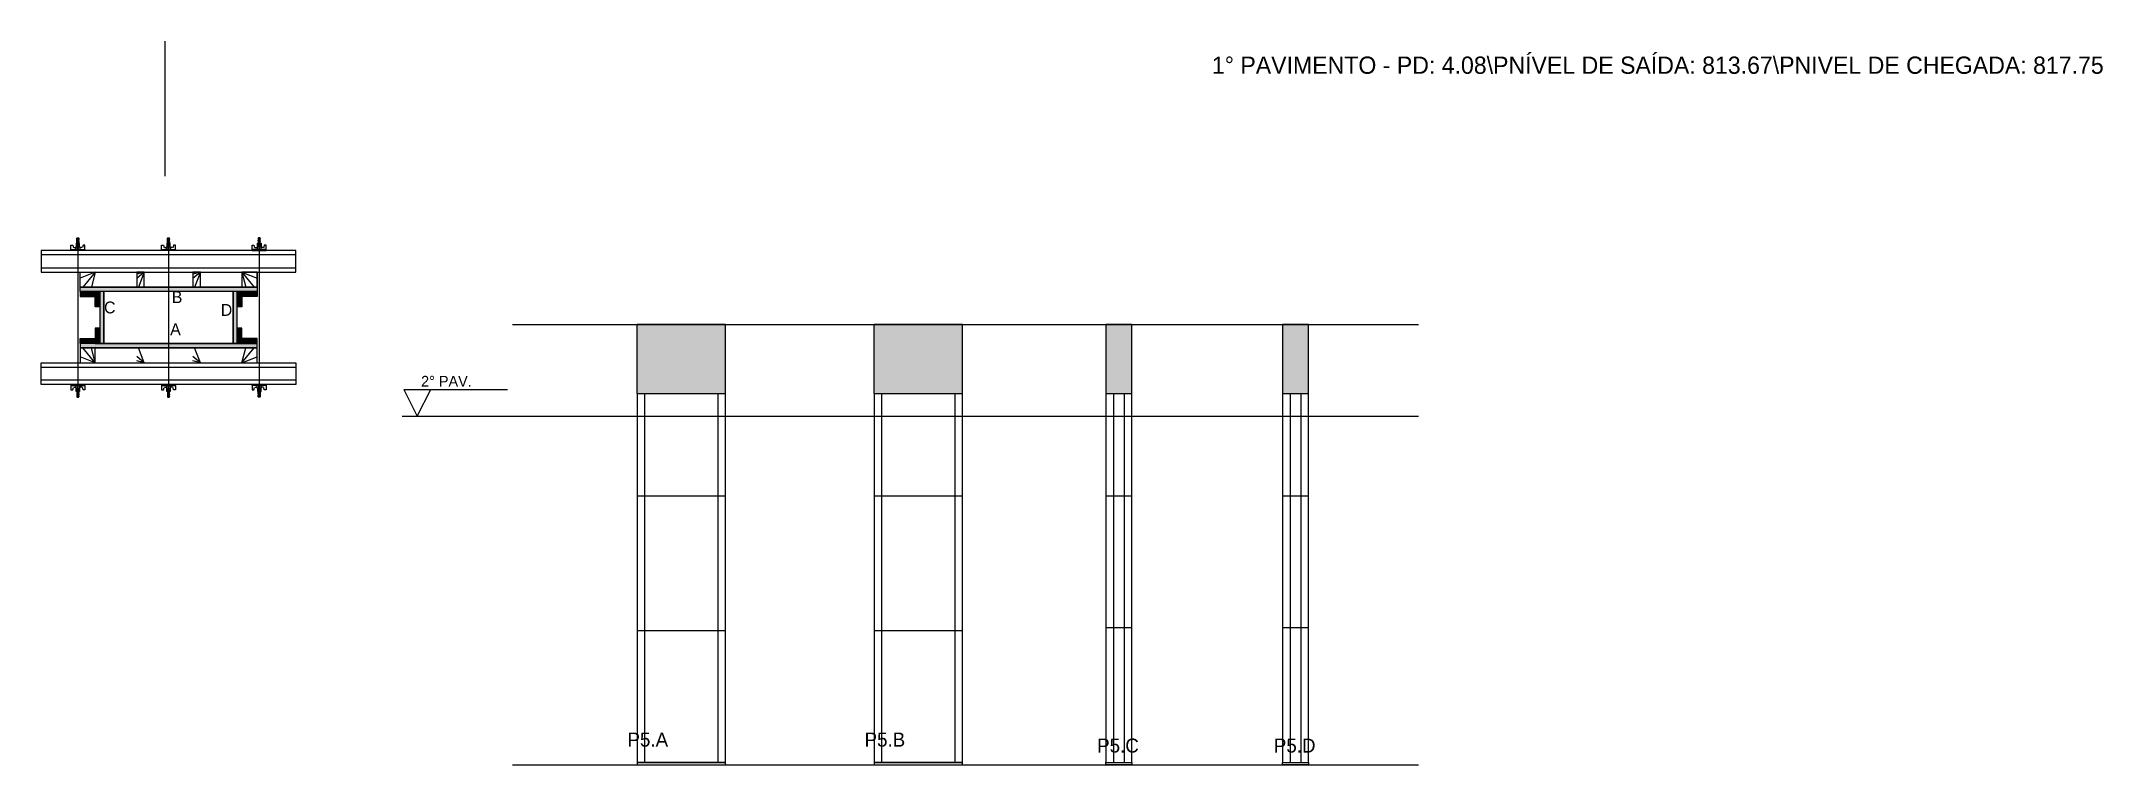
# Model space of a CAD drawing. Header units: metres. Extents: x 4727 to 6638, y 13254 to 13925.
import ezdxf

# ---------------------------------------------------------------- set-up
doc = ezdxf.new("R2010")
doc.units = ezdxf.units.M
for name, color, linetype in [('CHAPA', 7, 'Continuous'), ('COTA', 7, 'Continuous'), ('Hachura', 7, 'Continuous'), ('Madeira', 7, 'Continuous'), ('NIVEL 1° PAV.', 7, 'Continuous'), ('NIVEL 2° PAV.', 7, 'Continuous'), ('NOMENCLATURA', 7, 'Continuous'), ('Nível', 7, 'Continuous'), ('Painéis', 7, 'Continuous'), ('Perfil Metálico', 7, 'Continuous'), ('SARR_2.2x7', 7, 'Continuous'), ('SARRAFO', 7, 'Continuous'), ('Texto Seção', 7, 'Continuous'), ('TEXTO_GERAL', 7, 'Continuous')]:
    doc.layers.add(name, color=color, linetype=linetype)

msp = doc.modelspace()

# ---------------------------------------------------------------- hatches: boundary and pattern name
at = {"layer": 'COTA'}
h = msp.add_hatch(color=7, dxfattribs=at)
h.dxf.hatch_style = 1
h.paths.add_polyline_path([(5279.5, 13662.4), (5279.5, 13598.4), (5279.5, 13598.4), (5361.5, 13598.4), (5361.5, 13598.4), (5361.5, 13662.4), (5361.5, 13662.4), (5279.5, 13662.4)])
h = msp.add_hatch(color=7, dxfattribs=at)
h.dxf.hatch_style = 1
h.paths.add_polyline_path([(5499.2, 13662.4), (5499.2, 13598.4), (5499.2, 13598.4), (5581.2, 13598.4), (5581.2, 13598.4), (5581.2, 13662.4), (5581.2, 13662.4), (5499.2, 13662.4)])
h = msp.add_hatch(color=7, dxfattribs=at)
h.dxf.hatch_style = 1
h.paths.add_polyline_path([(5714, 13598.4), (5738, 13598.4), (5738, 13598.4), (5738, 13662.4), (5738, 13662.4), (5714, 13662.4), (5714, 13662.4), (5714, 13598.4)])
h = msp.add_hatch(color=7, dxfattribs=at)
h.dxf.hatch_style = 1
h.paths.add_polyline_path([(5877.8, 13598.4), (5901.8, 13598.4), (5901.8, 13598.4), (5901.8, 13662.4), (5901.8, 13662.4), (5877.8, 13662.4), (5877.8, 13662.4), (5877.8, 13598.4)])
at = {"layer": 'Hachura'}
h = msp.add_hatch(color=7, dxfattribs=at)
h.dxf.hatch_style = 1
h.paths.add_polyline_path([(4763.1, 13693), (4763.1, 13697), (4763.1, 13697), (4927.1, 13697), (4927.1, 13697), (4927.1, 13693), (4927.1, 13693), (4763.1, 13693)])
h = msp.add_hatch(color=7, dxfattribs=at)
h.dxf.hatch_style = 1
h.paths.add_polyline_path([(4763.1, 13693), (4763.1, 13697), (4763.1, 13697), (4927.1, 13697), (4927.1, 13697), (4927.1, 13693), (4927.1, 13693), (4763.1, 13693)])
h = msp.add_hatch(color=7, dxfattribs=at)
h.dxf.hatch_style = 1
h.paths.add_polyline_path([(4777.1, 13693), (4777.1, 13688.6), (4777.1, 13688.6), (4763.1, 13688.6), (4763.1, 13688.6), (4763.1, 13693), (4763.1, 13693), (4777.1, 13693)])
h = msp.add_hatch(color=7, dxfattribs=at)
h.dxf.hatch_style = 1
h.paths.add_polyline_path([(4781.5, 13693), (4777.1, 13693), (4777.1, 13693), (4777.1, 13679), (4777.1, 13679), (4781.5, 13679), (4781.5, 13679), (4781.5, 13693)])
h = msp.add_hatch(color=7, dxfattribs=at)
h.dxf.hatch_style = 1
h.paths.add_polyline_path([(4785.1, 13693), (4781.5, 13693), (4781.5, 13693), (4781.5, 13645), (4781.5, 13645), (4785.1, 13645), (4785.1, 13645), (4785.1, 13693)])
h = msp.add_hatch(color=7, dxfattribs=at)
h.dxf.hatch_style = 1
h.paths.add_polyline_path([(4785.1, 13693), (4781.5, 13693), (4781.5, 13693), (4781.5, 13645), (4781.5, 13645), (4785.1, 13645), (4785.1, 13645), (4785.1, 13693)])
h = msp.add_hatch(color=7, dxfattribs=at)
h.dxf.hatch_style = 1
h.paths.add_polyline_path([(4908.7, 13693), (4905.1, 13693), (4905.1, 13693), (4905.1, 13645), (4905.1, 13645), (4908.7, 13645), (4908.7, 13645), (4908.7, 13693)])
h = msp.add_hatch(color=7, dxfattribs=at)
h.dxf.hatch_style = 1
h.paths.add_polyline_path([(4908.7, 13693), (4905.1, 13693), (4905.1, 13693), (4905.1, 13645), (4905.1, 13645), (4908.7, 13645), (4908.7, 13645), (4908.7, 13693)])
h = msp.add_hatch(color=7, dxfattribs=at)
h.dxf.hatch_style = 1
h.paths.add_polyline_path([(4913.1, 13693), (4908.7, 13693), (4908.7, 13693), (4908.7, 13679), (4908.7, 13679), (4913.1, 13679), (4913.1, 13679), (4913.1, 13693)])
h = msp.add_hatch(color=7, dxfattribs=at)
h.dxf.hatch_style = 1
h.paths.add_polyline_path([(4913.1, 13693), (4913.1, 13688.6), (4913.1, 13688.6), (4927.1, 13688.6), (4927.1, 13688.6), (4927.1, 13693), (4927.1, 13693), (4913.1, 13693)])
h = msp.add_hatch(color=7, dxfattribs=at)
h.dxf.hatch_style = 1
h.paths.add_polyline_path([(4777.1, 13645), (4777.1, 13649.4), (4777.1, 13649.4), (4763.1, 13649.4), (4763.1, 13649.4), (4763.1, 13645), (4763.1, 13645), (4777.1, 13645)])
h = msp.add_hatch(color=7, dxfattribs=at)
h.dxf.hatch_style = 1
h.paths.add_polyline_path([(4763.1, 13645), (4763.1, 13641), (4763.1, 13641), (4927.1, 13641), (4927.1, 13641), (4927.1, 13645), (4927.1, 13645), (4763.1, 13645)])
h = msp.add_hatch(color=7, dxfattribs=at)
h.dxf.hatch_style = 1
h.paths.add_polyline_path([(4763.1, 13645), (4763.1, 13641), (4763.1, 13641), (4927.1, 13641), (4927.1, 13641), (4927.1, 13645), (4927.1, 13645), (4763.1, 13645)])
h = msp.add_hatch(color=7, dxfattribs=at)
h.dxf.hatch_style = 1
h.paths.add_polyline_path([(4781.5, 13645), (4777.1, 13645), (4777.1, 13645), (4777.1, 13659), (4777.1, 13659), (4781.5, 13659), (4781.5, 13659), (4781.5, 13645)])
h = msp.add_hatch(color=7, dxfattribs=at)
h.dxf.hatch_style = 1
h.paths.add_polyline_path([(4913.1, 13645), (4908.7, 13645), (4908.7, 13645), (4908.7, 13659), (4908.7, 13659), (4913.1, 13659), (4913.1, 13659), (4913.1, 13645)])
h = msp.add_hatch(color=7, dxfattribs=at)
h.dxf.hatch_style = 1
h.paths.add_polyline_path([(4913.1, 13645), (4913.1, 13649.4), (4913.1, 13649.4), (4927.1, 13649.4), (4927.1, 13649.4), (4927.1, 13645), (4927.1, 13645), (4913.1, 13645)])

# ---------------------------------------------------------------- linework, layer by layer
at = {"layer": 'CHAPA', "color": 7, "lineweight": 25}
for points in [[(4763.1, 13693), (4763.1, 13697), (4927.1, 13697), (4927.1, 13693)], [(4763.1, 13693), (4763.1, 13697), (4927.1, 13697), (4927.1, 13693)], [(4785.1, 13693), (4781.5, 13693), (4781.5, 13645), (4785.1, 13645)], [(4785.1, 13693), (4781.5, 13693), (4781.5, 13645), (4785.1, 13645)], [(4908.7, 13693), (4905.1, 13693), (4905.1, 13645), (4908.7, 13645)], [(4908.7, 13693), (4905.1, 13693), (4905.1, 13645), (4908.7, 13645)], [(4763.1, 13645), (4763.1, 13641), (4927.1, 13641), (4927.1, 13645)], [(4763.1, 13645), (4763.1, 13641), (4927.1, 13641), (4927.1, 13645)]]:
    msp.add_lwpolyline(points, close=True, dxfattribs=at)
at = {"layer": 'COTA', "color": 7, "lineweight": 25}
for p, q in [((5361.5, 13662.4), (5279.5, 13662.4)), ((5279.5, 13598.4), (5279.5, 13662.4)), ((5361.5, 13598.4), (5361.5, 13662.4)), ((5581.2, 13662.4), (5499.2, 13662.4)), ((5499.2, 13598.4), (5499.2, 13662.4)), ((5581.2, 13598.4), (5581.2, 13662.4))]:
    msp.add_line(p, q, dxfattribs=at)
for points in [[(5738, 13598.4), (5738, 13662.4), (5714, 13662.4), (5714, 13598.4)], [(5901.8, 13598.4), (5901.8, 13662.4), (5877.8, 13662.4), (5877.8, 13598.4)]]:
    msp.add_lwpolyline(points, dxfattribs=at)
at = {"layer": 'Defpoints', "color": 7, "lineweight": 25}
msp.add_line((4842.1, 13800.1), (4842.1, 13925.1), dxfattribs=at)
at = {"layer": 'Hachura', "color": 7, "lineweight": 25}
for p, q in [((4762.1, 13740.8), (4759.9, 13741.9)), ((4762.1, 13739.6), (4759.9, 13740.7)), ((4760, 13742.5), (4760.4, 13742.8)), ((4760, 13742.2), (4760, 13742.5)), ((4760, 13742.5), (4760, 13742.5)), ((4762, 13742.5), (4760, 13742.5)), ((4760, 13742.2), (4762, 13741.2)), ((4760, 13742.2), (4762, 13741.2)), ((4760, 13742.1), (4762.1, 13741)), ((4760, 13741), (4760, 13741.7)), ((4762, 13740.7), (4760, 13741.7)), ((4760, 13741), (4762, 13740.1)), ((4760, 13741), (4762.1, 13739.9)), ((4760, 13739.9), (4760, 13740.5)), ((4762, 13739.6), (4760, 13740.5)), ((4760, 13740.3), (4760, 13740.5)), ((4760.4, 13742.8), (4761.6, 13742.8)), ((4762, 13741.9), (4760.7, 13742.5)), ((4762.1, 13742), (4760.9, 13742.5)), ((4761.1, 13741.8), (4761.1, 13600)), ((4761.5, 13742.5), (4762.1, 13742.2)), ((4762, 13742.5), (4761.6, 13742.8)), ((4761.7, 13742.5), (4762, 13742.4)), ((4762, 13742.4), (4762, 13742.5)), ((4762, 13741.9), (4762, 13741.2)), ((4762, 13740.1), (4762, 13740.7)), ((4846.1, 13740.8), (4843.9, 13741.9)), ((4846.1, 13739.6), (4843.9, 13740.7)), ((4844, 13742.5), (4844.4, 13742.8)), ((4844, 13742.2), (4844, 13742.5)), ((4844, 13742.5), (4844, 13742.5)), ((4846, 13742.5), (4844, 13742.5)), ((4844, 13742.2), (4846, 13741.2)), ((4844, 13742.2), (4846, 13741.2)), ((4844, 13742.1), (4846.1, 13741)), ((4844, 13741), (4844, 13741.7)), ((4846, 13740.7), (4844, 13741.7)), ((4844, 13741), (4846, 13740.1)), ((4844, 13741), (4846.1, 13739.9)), ((4844, 13739.9), (4844, 13740.5)), ((4846, 13739.6), (4844, 13740.5)), ((4844, 13740.3), (4844, 13740.5)), ((4844.4, 13742.8), (4845.6, 13742.8)), ((4846, 13741.9), (4844.7, 13742.5)), ((4846.1, 13742), (4844.9, 13742.5)), ((4845.1, 13741.8), (4845.1, 13600)), ((4845.5, 13742.5), (4846.1, 13742.2)), ((4846, 13742.5), (4845.6, 13742.8)), ((4845.7, 13742.5), (4846, 13742.4)), ((4846, 13742.4), (4846, 13742.5)), ((4846, 13741.9), (4846, 13741.2)), ((4846, 13740.1), (4846, 13740.7)), ((4928.7, 13742.5), (4928, 13742.2)), ((4930.2, 13742.1), (4928, 13741)), ((4930.2, 13741), (4928, 13739.9)), ((4928.1, 13742), (4929.2, 13742.5)), ((4928.1, 13740.8), (4930.2, 13741.9)), ((4928.1, 13739.6), (4930.2, 13740.7)), ((4928.2, 13742.5), (4928.5, 13742.8)), ((4928.4, 13742.5), (4928.2, 13742.4)), ((4928.2, 13742.4), (4928.2, 13742.5)), ((4928.2, 13741.9), (4929.5, 13742.5)), ((4928.2, 13742.5), (4930.1, 13742.5)), ((4930.1, 13742.2), (4928.2, 13741.2)), ((4930.1, 13742.2), (4928.2, 13741.2)), ((4928.2, 13741.9), (4928.2, 13741.2)), ((4928.2, 13740.7), (4930.1, 13741.7)), ((4930.1, 13741), (4928.2, 13740.1)), ((4928.2, 13740.1), (4928.2, 13740.7)), ((4928.2, 13739.6), (4930.1, 13740.5)), ((4929.8, 13742.8), (4928.5, 13742.8)), ((4929.1, 13741.8), (4929.1, 13600)), ((4930.1, 13742.5), (4929.8, 13742.8)), ((4930.1, 13742.2), (4930.1, 13742.5)), ((4930.1, 13742.5), (4930.1, 13742.5)), ((4930.1, 13741), (4930.1, 13741.7)), ((4930.1, 13739.9), (4930.1, 13740.5)), ((4930.1, 13740.3), (4930.1, 13740.5)), ((4754.6, 13731), (4754.6, 13736.2)), ((4754.6, 13736.2), (4756.3, 13736.2)), ((4754.6, 13732), (4767.5, 13732)), ((4754.6, 13732), (4759.8, 13732)), ((4767.5, 13731), (4754.6, 13731)), ((4754.8, 13732), (4754.8, 13731)), ((4755, 13732), (4755, 13731)), ((4755.3, 13732), (4755.3, 13731)), ((4755.8, 13732), (4755.8, 13731)), ((4756.3, 13736.2), (4756.9, 13734)), ((4756.6, 13732), (4756.6, 13731)), ((4757.2, 13733.8), (4759.1, 13733.8)), ((4758, 13732), (4758, 13731)), ((4766.6, 13731), (4758.8, 13731)), ((4759.1, 13734.5), (4763, 13734.5)), ((4759.1, 13732), (4759.1, 13734.5)), ((4761.1, 13732), (4759.1, 13732)), ((4762.7, 13737.8), (4759.4, 13737.8)), ((4759.4, 13737.8), (4759.4, 13734.5)), ((4762.7, 13737.7), (4759.4, 13737.7)), ((4759.8, 13732), (4760.4, 13732)), ((4762.1, 13738.5), (4759.9, 13739.5)), ((4761.2, 13737.8), (4759.9, 13738.4)), ((4760, 13739.9), (4762, 13738.9)), ((4760, 13739.8), (4762.1, 13738.7)), ((4760, 13738.7), (4760, 13739.4)), ((4762, 13738.4), (4760, 13739.4)), ((4760, 13738.7), (4762, 13737.8)), ((4760.9, 13737.8), (4760, 13738.2)), ((4760, 13737.8), (4760, 13738.2)), ((4760.1, 13731.6), (4760.1, 13731.8)), ((4760.1, 13731.2), (4760.1, 13731.6)), ((4760.4, 13737.8), (4760.4, 13734.5)), ((4760.8, 13732), (4760.8, 13734)), ((4761.1, 13732), (4761.1, 13731)), ((4761.3, 13734), (4761.3, 13732)), ((4762, 13739.3), (4762, 13739.6)), ((4762, 13739.3), (4762, 13738.9)), ((4762, 13738.4), (4762, 13737.8)), ((4762, 13737.8), (4762, 13734.5)), ((4762, 13731.8), (4762, 13731.4)), ((4762.7, 13734.5), (4762.7, 13737.8)), ((4763, 13734.5), (4762.7, 13734.5)), ((4763, 13734.5), (4762.7, 13734.5)), ((4763, 13734.5), (4763, 13732)), ((4764.9, 13733.8), (4763, 13733.8)), ((4764.1, 13732), (4764.1, 13731)), ((4765.8, 13736.2), (4765.3, 13734)), ((4765.5, 13732), (4765.5, 13731)), ((4767.5, 13736.2), (4765.8, 13736.2)), ((4766.4, 13732), (4766.4, 13731)), ((4766.8, 13732), (4766.8, 13731)), ((4767.2, 13732), (4767.2, 13731)), ((4767.4, 13732), (4767.4, 13731)), ((4767.5, 13732), (4767.5, 13736.2)), ((4767.5, 13732), (4767.5, 13731)), ((4838.6, 13731), (4838.6, 13736.2)), ((4838.6, 13736.2), (4840.3, 13736.2)), ((4838.6, 13732), (4851.5, 13732)), ((4838.6, 13732), (4843.8, 13732)), ((4851.5, 13731), (4838.6, 13731)), ((4838.8, 13732), (4838.8, 13731)), ((4839, 13732), (4839, 13731)), ((4839.3, 13732), (4839.3, 13731)), ((4839.8, 13732), (4839.8, 13731)), ((4840.3, 13736.2), (4840.9, 13734)), ((4840.6, 13732), (4840.6, 13731)), ((4841.2, 13733.8), (4843.1, 13733.8)), ((4842, 13732), (4842, 13731)), ((4850.6, 13731), (4842.8, 13731)), ((4843.1, 13734.5), (4847, 13734.5)), ((4843.1, 13732), (4843.1, 13734.5)), ((4845.1, 13732), (4843.1, 13732)), ((4846.7, 13737.8), (4843.4, 13737.8)), ((4843.4, 13737.8), (4843.4, 13734.5)), ((4846.7, 13737.7), (4843.4, 13737.7)), ((4843.8, 13732), (4844.4, 13732)), ((4846.1, 13738.5), (4843.9, 13739.5)), ((4845.2, 13737.8), (4843.9, 13738.4)), ((4844, 13739.9), (4846, 13738.9)), ((4844, 13739.8), (4846.1, 13738.7)), ((4844, 13738.7), (4844, 13739.4)), ((4846, 13738.4), (4844, 13739.4)), ((4844, 13738.7), (4846, 13737.8)), ((4844.9, 13737.8), (4844, 13738.2)), ((4844, 13737.8), (4844, 13738.2)), ((4844.1, 13731.6), (4844.1, 13731.8)), ((4844.1, 13731.2), (4844.1, 13731.6)), ((4844.4, 13737.8), (4844.4, 13734.5)), ((4844.8, 13732), (4844.8, 13734)), ((4845.1, 13732), (4845.1, 13731)), ((4845.3, 13734), (4845.3, 13732)), ((4846, 13739.3), (4846, 13739.6)), ((4846, 13739.3), (4846, 13738.9)), ((4846, 13738.4), (4846, 13737.8)), ((4846, 13737.8), (4846, 13734.5)), ((4846, 13731.8), (4846, 13731.4)), ((4846.7, 13734.5), (4846.7, 13737.8)), ((4847, 13734.5), (4846.7, 13734.5)), ((4847, 13734.5), (4846.7, 13734.5)), ((4847, 13734.5), (4847, 13732)), ((4848.9, 13733.8), (4847, 13733.8)), ((4848.1, 13732), (4848.1, 13731)), ((4849.8, 13736.2), (4849.3, 13734)), ((4849.5, 13732), (4849.5, 13731)), ((4851.5, 13736.2), (4849.8, 13736.2)), ((4850.4, 13732), (4850.4, 13731)), ((4850.8, 13732), (4850.8, 13731)), ((4851.2, 13732), (4851.2, 13731)), ((4851.4, 13732), (4851.4, 13731)), ((4851.5, 13732), (4851.5, 13736.2)), ((4851.5, 13732), (4851.5, 13731)), ((4922.6, 13732), (4922.6, 13736.2)), ((4922.6, 13736.2), (4924.3, 13736.2)), ((4935.5, 13732), (4922.6, 13732)), ((4922.6, 13732), (4922.6, 13731)), ((4922.6, 13731), (4935.5, 13731)), ((4922.8, 13732), (4922.8, 13731)), ((4923, 13732), (4923, 13731)), ((4923.3, 13732), (4923.3, 13731)), ((4923.6, 13731), (4931.4, 13731)), ((4923.8, 13732), (4923.8, 13731)), ((4924.3, 13736.2), (4924.9, 13734)), ((4924.6, 13732), (4924.6, 13731)), ((4925.2, 13733.8), (4927.1, 13733.8)), ((4926, 13732), (4926, 13731)), ((4931, 13734.5), (4927.1, 13734.5)), ((4927.1, 13734.5), (4927.1, 13732)), ((4927.1, 13734.5), (4927.4, 13734.5)), ((4927.1, 13734.5), (4927.4, 13734.5)), ((4927.4, 13737.8), (4930.8, 13737.8)), ((4927.4, 13734.5), (4927.4, 13737.8)), ((4927.4, 13737.7), (4930.8, 13737.7)), ((4930.2, 13739.8), (4928, 13738.7)), ((4928.1, 13738.5), (4930.2, 13739.5)), ((4928.1, 13731.8), (4928.1, 13731.4)), ((4930.1, 13739.9), (4928.2, 13738.9)), ((4928.2, 13739.3), (4928.2, 13739.6)), ((4928.2, 13738.4), (4930.1, 13739.4)), ((4928.2, 13739.3), (4928.2, 13738.9)), ((4930.1, 13738.7), (4928.2, 13737.8)), ((4928.2, 13738.4), (4928.2, 13737.8)), ((4928.2, 13737.8), (4928.2, 13734.5)), ((4928.9, 13737.8), (4930.2, 13738.4)), ((4928.9, 13734), (4928.9, 13732)), ((4929.1, 13732), (4931, 13732)), ((4929.1, 13732), (4929.1, 13731)), ((4929.2, 13737.8), (4930.1, 13738.2)), ((4929.4, 13732), (4929.4, 13734)), ((4929.7, 13737.8), (4929.7, 13734.5)), ((4930.4, 13732), (4929.7, 13732)), ((4930, 13731.6), (4930, 13731.8)), ((4930, 13731.2), (4930, 13731.6)), ((4930.1, 13738.7), (4930.1, 13739.4)), ((4930.1, 13737.8), (4930.1, 13738.2)), ((4935.5, 13732), (4930.4, 13732)), ((4930.8, 13737.8), (4930.8, 13734.5)), ((4931, 13732), (4931, 13734.5)), ((4933, 13733.8), (4931, 13733.8)), ((4932.1, 13732), (4932.1, 13731)), ((4933.8, 13736.2), (4933.3, 13734)), ((4933.5, 13732), (4933.5, 13731)), ((4935.5, 13736.2), (4933.8, 13736.2)), ((4934.4, 13732), (4934.4, 13731)), ((4934.8, 13732), (4934.8, 13731)), ((4935.2, 13732), (4935.2, 13731)), ((4935.4, 13732), (4935.4, 13731)), ((4935.5, 13731), (4935.5, 13736.2)), ((4767.5, 13607), (4754.6, 13607)), ((4754.6, 13607), (4754.6, 13601.9)), ((4754.8, 13606.1), (4754.8, 13607.1)), ((4755, 13606.1), (4755, 13607.1)), ((4755.3, 13606.1), (4755.3, 13607.1)), ((4755.8, 13606.1), (4755.8, 13607.1)), ((4756.6, 13606.1), (4756.6, 13607.1)), ((4758, 13606.1), (4758, 13607.1)), ((4766.6, 13607), (4758.8, 13607)), ((4760.1, 13606.9), (4760.1, 13606.5)), ((4761.1, 13606.1), (4761.1, 13607)), ((4762, 13606.3), (4762, 13606.7)), ((4764.1, 13606.1), (4764.1, 13607)), ((4765.5, 13606.1), (4765.5, 13607.1)), ((4766.4, 13606.1), (4766.4, 13607.1)), ((4766.8, 13606.1), (4766.8, 13607.1)), ((4767.2, 13606.1), (4767.2, 13607.1)), ((4767.4, 13606.1), (4767.4, 13607.1)), ((4767.5, 13606.1), (4767.5, 13607)), ((4851.5, 13607), (4838.6, 13607)), ((4838.6, 13607), (4838.6, 13601.9)), ((4838.8, 13606.1), (4838.8, 13607.1)), ((4839, 13606.1), (4839, 13607.1)), ((4839.3, 13606.1), (4839.3, 13607.1)), ((4839.8, 13606.1), (4839.8, 13607.1)), ((4840.6, 13606.1), (4840.6, 13607.1)), ((4842, 13606.1), (4842, 13607.1)), ((4850.6, 13607), (4842.8, 13607)), ((4844.1, 13606.9), (4844.1, 13606.5)), ((4845.1, 13606.1), (4845.1, 13607)), ((4846, 13606.3), (4846, 13606.7)), ((4848.1, 13606.1), (4848.1, 13607)), ((4849.5, 13606.1), (4849.5, 13607.1)), ((4850.4, 13606.1), (4850.4, 13607.1)), ((4850.8, 13606.1), (4850.8, 13607.1)), ((4851.2, 13606.1), (4851.2, 13607.1)), ((4851.4, 13606.1), (4851.4, 13607.1)), ((4851.5, 13606.1), (4851.5, 13607)), ((4922.6, 13607), (4935.5, 13607)), ((4922.6, 13606.1), (4922.6, 13607)), ((4922.8, 13606.1), (4922.8, 13607.1)), ((4923, 13606.1), (4923, 13607.1)), ((4923.3, 13606.1), (4923.3, 13607.1)), ((4923.6, 13607), (4931.4, 13607)), ((4923.8, 13606.1), (4923.8, 13607.1)), ((4924.6, 13606.1), (4924.6, 13607.1)), ((4926, 13606.1), (4926, 13607)), ((4928.1, 13606.3), (4928.1, 13606.7)), ((4929.1, 13606.1), (4929.1, 13607)), ((4930, 13606.9), (4930, 13606.5)), ((4932.1, 13606.1), (4932.1, 13607.1)), ((4933.5, 13606.1), (4933.5, 13607.1)), ((4934.4, 13606.1), (4934.4, 13607.1)), ((4934.8, 13606.1), (4934.8, 13607.1)), ((4935.2, 13606.1), (4935.2, 13607.1)), ((4935.4, 13606.1), (4935.4, 13607.1)), ((4935.5, 13607), (4935.5, 13601.9)), ((4754.6, 13606.1), (4767.5, 13606.1)), ((4754.6, 13606.1), (4759.8, 13606.1)), ((4754.6, 13601.9), (4756.3, 13601.9)), ((4756.3, 13601.9), (4756.9, 13604.1)), ((4757.2, 13604.3), (4759.1, 13604.3)), ((4761.1, 13606.1), (4759.1, 13606.1)), ((4759.1, 13606.1), (4759.1, 13603.6)), ((4759.1, 13603.6), (4763, 13603.6)), ((4759.4, 13600.3), (4759.4, 13603.6)), ((4762.7, 13600.4), (4759.4, 13600.4)), ((4762.7, 13600.3), (4759.4, 13600.3)), ((4759.8, 13606.1), (4760.4, 13606.1)), ((4761.2, 13600.3), (4759.9, 13599.7)), ((4762.1, 13599.6), (4759.9, 13598.5)), ((4762.1, 13598.5), (4759.9, 13597.4)), ((4762.1, 13597.3), (4759.9, 13596.2)), ((4760, 13599.4), (4762, 13600.3)), ((4760.9, 13600.3), (4760, 13599.9)), ((4760, 13600.3), (4760, 13599.9)), ((4762, 13599.7), (4760, 13598.7)), ((4760, 13599.4), (4760, 13598.7)), ((4760, 13598.3), (4762.1, 13599.4)), ((4760, 13598.2), (4762, 13599.2)), ((4762, 13598.5), (4760, 13597.6)), ((4760, 13598.2), (4760, 13597.6)), ((4760, 13597.1), (4762.1, 13598.2)), ((4760, 13597.1), (4762, 13598)), ((4760, 13597.8), (4760, 13597.6)), ((4762, 13597.4), (4760, 13596.4)), ((4760, 13597.1), (4760, 13596.4)), ((4760, 13596), (4762.1, 13597.1)), ((4760, 13595.9), (4762, 13596.9)), ((4760, 13595.9), (4762, 13596.9)), ((4760, 13595.9), (4760, 13595.6)), ((4760, 13595.6), (4760, 13595.6)), ((4760, 13595.6), (4760.4, 13595.2)), ((4762, 13595.6), (4760, 13595.6)), ((4760.1, 13606.5), (4760.1, 13606.3)), ((4760.4, 13600.3), (4760.4, 13603.6)), ((4760.4, 13595.2), (4761.6, 13595.2)), ((4762, 13596.2), (4760.7, 13595.6)), ((4760.8, 13606.1), (4760.8, 13604.1)), ((4762.1, 13596.1), (4760.9, 13595.6)), ((4761.3, 13604.1), (4761.3, 13606.1)), ((4761.5, 13595.6), (4762.1, 13595.9)), ((4762, 13595.6), (4761.6, 13595.2)), ((4761.7, 13595.6), (4762, 13595.7)), ((4762, 13600.3), (4762, 13603.6)), ((4762, 13599.7), (4762, 13600.3)), ((4762, 13598.7), (4762, 13599.2)), ((4762, 13598.7), (4762, 13598.5)), ((4762, 13598), (4762, 13597.4)), ((4762, 13596.2), (4762, 13596.9)), ((4762, 13595.7), (4762, 13595.6)), ((4762.7, 13603.6), (4762.7, 13600.3)), ((4763, 13603.6), (4762.7, 13603.6)), ((4763, 13603.6), (4762.7, 13603.6)), ((4763, 13603.6), (4763, 13606.1)), ((4764.9, 13604.3), (4763, 13604.3)), ((4765.8, 13601.9), (4765.3, 13604.1)), ((4767.5, 13601.9), (4765.8, 13601.9)), ((4767.5, 13606.1), (4767.5, 13601.9)), ((4838.6, 13606.1), (4851.5, 13606.1)), ((4838.6, 13606.1), (4843.8, 13606.1)), ((4838.6, 13601.9), (4840.3, 13601.9)), ((4840.3, 13601.9), (4840.9, 13604.1)), ((4841.2, 13604.3), (4843.1, 13604.3)), ((4845.1, 13606.1), (4843.1, 13606.1)), ((4843.1, 13606.1), (4843.1, 13603.6)), ((4843.1, 13603.6), (4847, 13603.6)), ((4843.4, 13600.3), (4843.4, 13603.6)), ((4846.7, 13600.4), (4843.4, 13600.4)), ((4846.7, 13600.3), (4843.4, 13600.3)), ((4843.8, 13606.1), (4844.4, 13606.1)), ((4845.2, 13600.3), (4843.9, 13599.7)), ((4846.1, 13599.6), (4843.9, 13598.5)), ((4846.1, 13598.5), (4843.9, 13597.4)), ((4846.1, 13597.3), (4843.9, 13596.2)), ((4844, 13599.4), (4846, 13600.3)), ((4844.9, 13600.3), (4844, 13599.9)), ((4844, 13600.3), (4844, 13599.9)), ((4846, 13599.7), (4844, 13598.7)), ((4844, 13599.4), (4844, 13598.7)), ((4844, 13598.3), (4846.1, 13599.4)), ((4844, 13598.2), (4846, 13599.2)), ((4846, 13598.5), (4844, 13597.6)), ((4844, 13598.2), (4844, 13597.6)), ((4844, 13597.1), (4846.1, 13598.2)), ((4844, 13597.1), (4846, 13598)), ((4844, 13597.8), (4844, 13597.6)), ((4846, 13597.4), (4844, 13596.4)), ((4844, 13597.1), (4844, 13596.4)), ((4844, 13596), (4846.1, 13597.1)), ((4844, 13595.9), (4846, 13596.9)), ((4844, 13595.9), (4846, 13596.9)), ((4844, 13595.9), (4844, 13595.6)), ((4844, 13595.6), (4844, 13595.6)), ((4844, 13595.6), (4844.4, 13595.2)), ((4846, 13595.6), (4844, 13595.6)), ((4844.1, 13606.5), (4844.1, 13606.3)), ((4844.4, 13600.3), (4844.4, 13603.6)), ((4844.4, 13595.2), (4845.6, 13595.2)), ((4846, 13596.2), (4844.7, 13595.6)), ((4844.8, 13606.1), (4844.8, 13604.1)), ((4846.1, 13596.1), (4844.9, 13595.6)), ((4845.3, 13604.1), (4845.3, 13606.1)), ((4845.5, 13595.6), (4846.1, 13595.9)), ((4846, 13595.6), (4845.6, 13595.2)), ((4845.7, 13595.6), (4846, 13595.7)), ((4846, 13600.3), (4846, 13603.6)), ((4846, 13599.7), (4846, 13600.3)), ((4846, 13598.7), (4846, 13599.2)), ((4846, 13598.7), (4846, 13598.5)), ((4846, 13598), (4846, 13597.4)), ((4846, 13596.2), (4846, 13596.9)), ((4846, 13595.7), (4846, 13595.6)), ((4846.7, 13603.6), (4846.7, 13600.3)), ((4847, 13603.6), (4846.7, 13603.6)), ((4847, 13603.6), (4846.7, 13603.6)), ((4847, 13603.6), (4847, 13606.1)), ((4848.9, 13604.3), (4847, 13604.3)), ((4849.8, 13601.9), (4849.3, 13604.1)), ((4851.5, 13601.9), (4849.8, 13601.9)), ((4851.5, 13606.1), (4851.5, 13601.9)), ((4935.5, 13606.1), (4922.6, 13606.1)), ((4922.6, 13606.1), (4922.6, 13601.9)), ((4922.6, 13601.9), (4924.3, 13601.9)), ((4924.3, 13601.9), (4924.9, 13604.1)), ((4925.2, 13604.3), (4927.1, 13604.3)), ((4927.1, 13603.6), (4927.1, 13606.1)), ((4931, 13603.6), (4927.1, 13603.6)), ((4927.1, 13603.6), (4927.4, 13603.6)), ((4927.1, 13603.6), (4927.4, 13603.6)), ((4927.4, 13603.6), (4927.4, 13600.3)), ((4927.4, 13600.4), (4930.8, 13600.4)), ((4927.4, 13600.3), (4930.8, 13600.3)), ((4930.2, 13598.3), (4928, 13599.4)), ((4930.2, 13597.1), (4928, 13598.2)), ((4930.2, 13596), (4928, 13597.1)), ((4928.7, 13595.6), (4928, 13595.9)), ((4928.1, 13599.6), (4930.2, 13598.5)), ((4928.1, 13598.5), (4930.2, 13597.4)), ((4928.1, 13597.3), (4930.2, 13596.2)), ((4928.1, 13596.1), (4929.2, 13595.6)), ((4928.2, 13600.3), (4928.2, 13603.6)), ((4928.2, 13599.7), (4928.2, 13600.3)), ((4930.1, 13599.4), (4928.2, 13600.3)), ((4928.2, 13599.7), (4930.1, 13598.7)), ((4928.2, 13598.7), (4928.2, 13599.2)), ((4930.1, 13598.2), (4928.2, 13599.2)), ((4928.2, 13598.7), (4928.2, 13598.5)), ((4928.2, 13598.5), (4930.1, 13597.6)), ((4928.2, 13598), (4928.2, 13597.4)), ((4930.1, 13597.1), (4928.2, 13598)), ((4928.2, 13597.4), (4930.1, 13596.4)), ((4930.1, 13595.9), (4928.2, 13596.9)), ((4928.2, 13596.2), (4928.2, 13596.9)), ((4930.1, 13595.9), (4928.2, 13596.9)), ((4928.2, 13596.2), (4929.5, 13595.6)), ((4928.4, 13595.6), (4928.2, 13595.7)), ((4928.2, 13595.7), (4928.2, 13595.6)), ((4928.2, 13595.6), (4928.5, 13595.2)), ((4928.2, 13595.6), (4930.1, 13595.6)), ((4929.8, 13595.2), (4928.5, 13595.2)), ((4928.9, 13604.1), (4928.9, 13606.1)), ((4928.9, 13600.3), (4930.2, 13599.7)), ((4929.1, 13606.1), (4931, 13606.1)), ((4929.2, 13600.3), (4930.1, 13599.9)), ((4929.4, 13606.1), (4929.4, 13604.1)), ((4930.4, 13606.1), (4929.7, 13606.1)), ((4929.7, 13600.3), (4929.7, 13603.6)), ((4930.1, 13595.6), (4929.8, 13595.2)), ((4930, 13606.5), (4930, 13606.3)), ((4930.1, 13600.3), (4930.1, 13599.9)), ((4930.1, 13599.4), (4930.1, 13598.7)), ((4930.1, 13598.2), (4930.1, 13597.6)), ((4930.1, 13597.8), (4930.1, 13597.6)), ((4930.1, 13597.1), (4930.1, 13596.4)), ((4930.1, 13595.9), (4930.1, 13595.6)), ((4930.1, 13595.6), (4930.1, 13595.6)), ((4935.5, 13606.1), (4930.4, 13606.1)), ((4930.8, 13600.3), (4930.8, 13603.6)), ((4931, 13606.1), (4931, 13603.6)), ((4933, 13604.3), (4931, 13604.3)), ((4933.8, 13601.9), (4933.3, 13604.1)), ((4935.5, 13601.9), (4933.8, 13601.9))]:
    msp.add_line(p, q, dxfattribs=at)
at = {"layer": 'Madeira', "color": 7, "lineweight": 25}
for p, q in [((4777.1, 13711), (4763.1, 13705.6)), ((4777.1, 13711), (4765.6, 13697.1)), ((4777.1, 13711), (4773.6, 13697)), ((4822.6, 13711.1), (4815.6, 13705.3)), ((4822.6, 13711.1), (4815.6, 13709.3)), ((4822.6, 13711.1), (4817.1, 13697.1)), ((4874.6, 13711.1), (4867.6, 13705.3)), ((4874.6, 13711.1), (4867.6, 13709.3)), ((4874.6, 13711.1), (4869.1, 13697.1)), ((4913.1, 13711.1), (4924.6, 13697.1)), ((4913.1, 13711.1), (4916.6, 13697.1)), ((4913.1, 13711.1), (4927.1, 13705.6)), ((4777.1, 13627.1), (4763.1, 13632.5)), ((4777.1, 13627.1), (4765.6, 13641)), ((4777.1, 13627.1), (4773.6, 13641)), ((4822.6, 13627), (4815.6, 13632.8)), ((4822.6, 13627), (4815.6, 13628.8)), ((4822.6, 13627), (4817.1, 13641)), ((4874.6, 13627), (4867.6, 13632.8)), ((4874.6, 13627), (4867.6, 13628.8)), ((4874.6, 13627), (4869.1, 13641)), ((4913.1, 13627), (4924.6, 13641)), ((4913.1, 13627), (4916.6, 13641)), ((4913.1, 13627), (4927.1, 13632.5))]:
    msp.add_line(p, q, dxfattribs=at)
for points in [[(4927.1, 13711.1), (4927.1, 13697.1), (4763.1, 13697.1), (4763.1, 13711.1)], [(4822.6, 13711.1), (4815.6, 13711.1), (4815.6, 13697.1), (4822.6, 13697.1)], [(4874.6, 13711.1), (4867.6, 13711.1), (4867.6, 13697.1), (4874.6, 13697.1)], [(4913.1, 13711.1), (4913.1, 13697.1), (4927.1, 13697), (4927.1, 13711)], [(4777.1, 13627.1), (4777.1, 13641.1), (4763.1, 13641), (4763.1, 13627)], [(4927.1, 13627), (4927.1, 13641), (4763.1, 13641), (4763.1, 13627)]]:
    msp.add_lwpolyline(points, close=True, dxfattribs=at)
at = {"layer": 'NIVEL 1° PAV.', "color": 7, "lineweight": 25}
msp.add_line((5164, 13662.4), (6003.8, 13662.4), dxfattribs=at)
at = {"layer": 'NIVEL 2° PAV.', "color": 7, "lineweight": 25}
for p, q in [((5063.2, 13602.4), (5159.2, 13602.4)), ((5063.2, 13602.4), (5075.7, 13577.4)), ((5075.7, 13577.4), (5088.2, 13602.4)), ((5061.8, 13577.4), (6003.8, 13577.4))]:
    msp.add_line(p, q, dxfattribs=at)
at = {"layer": 'Nível', "color": 7, "lineweight": 25}
for p, q in [((5164, 13662.4), (6003.8, 13662.4)), ((5164, 13254.4), (6003.8, 13254.4))]:
    msp.add_line(p, q, dxfattribs=at)
at = {"layer": 'Painéis', "color": 7, "lineweight": 25}
for p, q in [((5279.5, 13598.4), (5279.5, 13254.4)), ((5279.5, 13598.4), (5361.5, 13598.4)), ((5361.5, 13254.4), (5361.5, 13598.4)), ((5499.2, 13598.4), (5499.2, 13254.4)), ((5499.2, 13598.4), (5581.2, 13598.4)), ((5581.2, 13254.4), (5581.2, 13598.4)), ((5714, 13598.4), (5714, 13256.4)), ((5714, 13598.4), (5738, 13598.4)), ((5738, 13256.4), (5738, 13598.4)), ((5877.8, 13598.4), (5877.8, 13256.4)), ((5877.8, 13598.4), (5901.8, 13598.4)), ((5901.8, 13256.4), (5901.8, 13598.4)), ((5361.5, 13503.4), (5279.5, 13503.4)), ((5581.2, 13503.4), (5499.2, 13503.4)), ((5738, 13503.4), (5714, 13503.4)), ((5901.8, 13503.4), (5877.8, 13503.4)), ((5361.5, 13378.4), (5279.5, 13378.4)), ((5581.2, 13378.4), (5499.2, 13378.4)), ((5738, 13381.4), (5714, 13381.4)), ((5901.8, 13381.4), (5877.8, 13381.4)), ((5279.5, 13256.4), (5361.5, 13256.4)), ((5499.2, 13256.4), (5581.2, 13256.4)), ((5714, 13256.4), (5738, 13256.4)), ((5877.8, 13256.4), (5901.8, 13256.4))]:
    msp.add_line(p, q, dxfattribs=at)
for points in [[(4905.1, 13645), (4905.1, 13693), (4785.1, 13693), (4785.1, 13645)], [(5361.5, 13256.4), (5279.5, 13256.4), (5279.5, 13254.4), (5361.5, 13254.4)], [(5581.2, 13256.4), (5499.2, 13256.4), (5499.2, 13254.4), (5581.2, 13254.4)], [(5714, 13256.4), (5738, 13256.4), (5738, 13254.4), (5714, 13254.4)], [(5877.8, 13256.4), (5901.8, 13256.4), (5901.8, 13254.4), (5877.8, 13254.4)]]:
    msp.add_lwpolyline(points, close=True, dxfattribs=at)
at = {"layer": 'Perfil Metálico', "color": 7, "lineweight": 25}
for points in [[(4727.1, 13731), (4727.1, 13711), (4963.1, 13711), (4963.1, 13731)], [(4963.1, 13715), (4963.1, 13727), (4727.1, 13727), (4727.1, 13715)], [(4727.1, 13607), (4727.1, 13627), (4963.1, 13627), (4963.1, 13607)], [(4963.1, 13623), (4963.1, 13611), (4727.1, 13611), (4727.1, 13623)]]:
    msp.add_lwpolyline(points, close=True, dxfattribs=at)
at = {"layer": 'SARR_2.2x7', "color": 7, "lineweight": 25}
for p, q in [((5286.5, 13503.4), (5286.5, 13598.4)), ((5354.5, 13503.4), (5354.5, 13598.4)), ((5506.2, 13503.4), (5506.2, 13598.4)), ((5574.2, 13503.4), (5574.2, 13598.4)), ((5721, 13598.4), (5721, 13503.4)), ((5731, 13598.4), (5731, 13503.4)), ((5884.8, 13598.4), (5884.8, 13503.4)), ((5894.8, 13598.4), (5894.8, 13503.4)), ((5286.5, 13378.4), (5286.5, 13503.4)), ((5354.5, 13378.4), (5354.5, 13503.4)), ((5506.2, 13378.4), (5506.2, 13503.4)), ((5574.2, 13378.4), (5574.2, 13503.4)), ((5721, 13503.4), (5721, 13256.4)), ((5731, 13503.4), (5731, 13256.4)), ((5884.8, 13503.4), (5884.8, 13256.4)), ((5894.8, 13503.4), (5894.8, 13256.4)), ((5286.5, 13256.4), (5286.5, 13378.4)), ((5354.5, 13256.4), (5354.5, 13378.4)), ((5506.2, 13256.4), (5506.2, 13378.4)), ((5574.2, 13256.4), (5574.2, 13378.4)), ((5286.5, 13256.4), (5286.5, 13256.4)), ((5354.5, 13256.4), (5354.5, 13256.4)), ((5506.2, 13256.4), (5506.2, 13256.4)), ((5574.2, 13256.4), (5574.2, 13256.4))]:
    msp.add_line(p, q, dxfattribs=at)
at = {"layer": 'SARRAFO', "color": 7, "lineweight": 25}
for points in [[(4763.1, 13688.6), (4777.1, 13688.6), (4777.1, 13693), (4763.1, 13693)], [(4777.1, 13679), (4777.1, 13693), (4781.5, 13693), (4781.5, 13679)], [(4908.7, 13679), (4908.7, 13693), (4913.1, 13693), (4913.1, 13679)], [(4927.1, 13688.6), (4913.1, 13688.6), (4913.1, 13693), (4927.1, 13693)], [(4763.1, 13649.4), (4777.1, 13649.4), (4777.1, 13645), (4763.1, 13645)], [(4777.1, 13659), (4777.1, 13645), (4781.5, 13645), (4781.5, 13659)], [(4908.7, 13659), (4908.7, 13645), (4913.1, 13645), (4913.1, 13659)], [(4927.1, 13649.4), (4913.1, 13649.4), (4913.1, 13645), (4927.1, 13645)]]:
    msp.add_lwpolyline(points, close=True, dxfattribs=at)

# ---------------------------------------------------------------- texts
at = {"layer": 'NIVEL 2° PAV.', "color": 7, "lineweight": 25}
msp.add_text('2° PAV.', height=10, dxfattribs=at).set_placement((5079.2, 13604.9))
at = {"layer": 'NOMENCLATURA', "color": 7, "lineweight": 25}
msp.add_text('1° PAVIMENTO - PD: 4.08\\PNÍVEL DE SAÍDA: 813.67\\PNIVEL DE CHEGADA: 817.75', height=16, dxfattribs=at).set_placement((5812.3, 13894.9))
at = {"layer": 'Texto Seção', "color": 7, "lineweight": 25}
for s, p in [('P5.A', (5270.5, 13271.2)), ('P5.B', (5490.3, 13271.2)), ('P5.C', (5705.9, 13265.7)), ('P5.D', (5869.7, 13265.7))]:
    msp.add_text(s, height=13, dxfattribs=at).set_placement(p)
at = {"layer": 'TEXTO_GERAL', "color": 7, "lineweight": 25}
for s, p in [('C', (4785.3, 13672.8)), ('B', (4848.1, 13682.4)), ('D', (4893.5, 13670.5)), ('A', (4846.6, 13652.6))]:
    msp.add_text(s, height=11, dxfattribs=at).set_placement(p)

doc.saveas('drawing.dxf')
